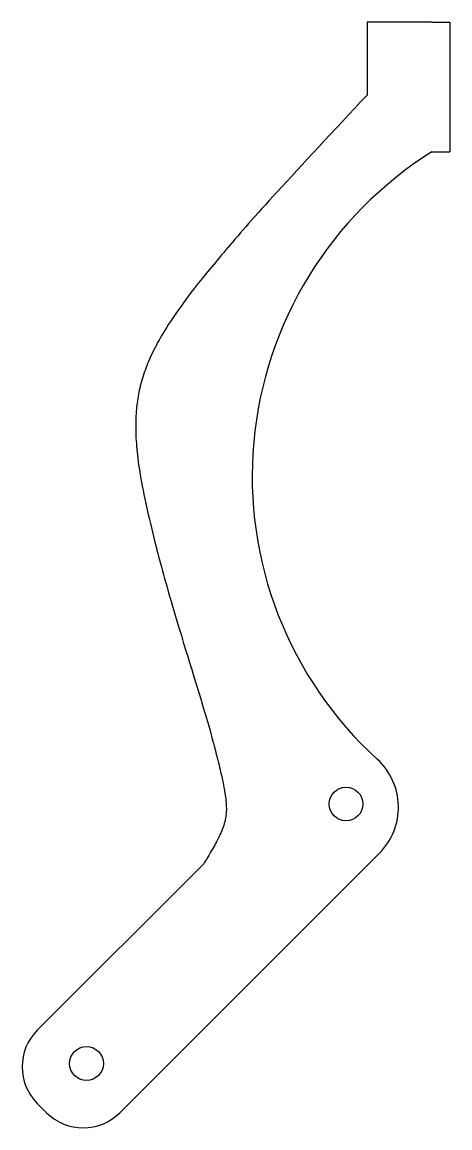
# Model space of a CAD drawing. Header units: millimetres. Extents: x 1 to 33.9, y 40.3 to 125.5.
import ezdxf

# ---------------------------------------------------------------- set-up
doc = ezdxf.new("R2010")
doc.units = ezdxf.units.MM
doc.layers.get('0').update_dxf_attribs({"linetype": 'CONTINUOUS'})

msp = doc.modelspace()

# ---------------------------------------------------------------- linework, layer by layer
for p, q in [((32.537, 125.543), (27.537, 125.543)), ((27.537, 125.543), (27.537, 119.926)), ((32.537, 125.543), (33.92, 125.543)), ((33.92, 125.543), (33.92, 115.543)), ((32.537, 115.543), (33.92, 115.543)), ((28.496, 61.502), (8.495, 41.501)), ((2.131, 47.865), (14.957, 60.691)), ((2.839, 41.501), (2.131, 42.209))]:
    msp.add_line(p, q)
for centre in [(25.92, 65.29), (5.92, 45.29)]:
    msp.add_circle(centre, 1.3)
for centre, radius, start, end in [((48.171, 90.543), 29.486, 122.02023, 227.69708), ((24.96, 65.037), 5, -45, 47.69708), ((4.96, 45.037), 4, 135, 225), ((5.667, 44.33), 4, 225, 315)]:
    msp.add_arc(centre, radius, start, end)
for points, weights in [([(27.537, 119.926), (6.956, 98.092), (15.254, 71.651)], [1, 3.6108511463, 1]), ([(15.254, 71.651), (17.224, 64.357), (14.957, 60.691)], [1, 3, 1])]:
    msp.add_rational_spline(points, weights, degree=2)

doc.saveas('drawing.dxf')
